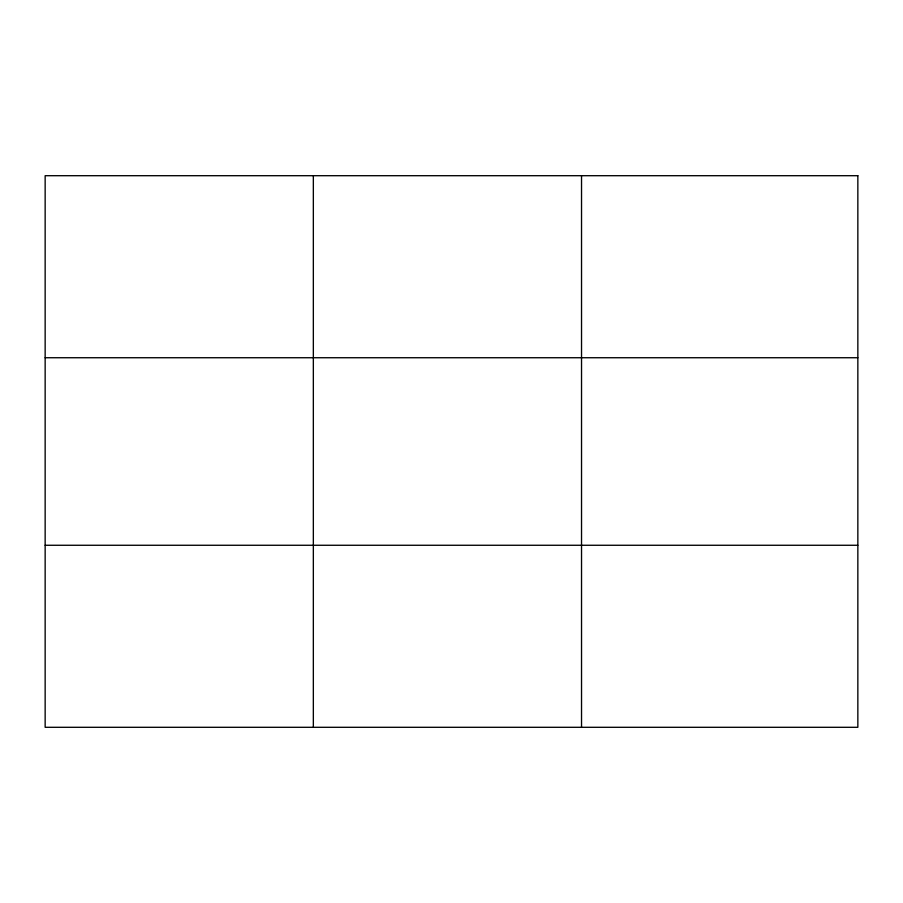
<?xml version="1.0" encoding="UTF-8"?>
<svg xmlns="http://www.w3.org/2000/svg" width="903" height="903" viewBox="0 0 903 903"><rect width="100%" height="100%" fill="white"/><g stroke="black" fill="none" stroke-linecap="round" stroke-linejoin="round"><path stroke-width="1.35" d="M313.341 727.299L313.341 175.701M581.532 727.299L581.532 175.701M45.15 357.735L857.85 357.735M45.15 545.265L857.85 545.265M857.85 175.701L857.85 727.299L45.15 727.299L45.15 175.701L857.85 175.701"/></g></svg>
